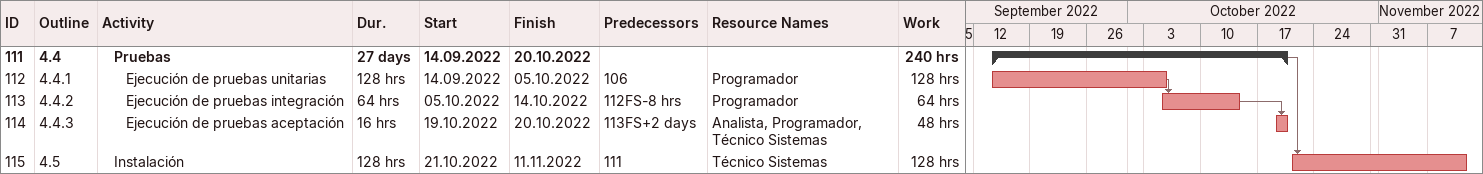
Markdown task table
| ID | WBS | Task | Duration | Start | Finish | Predecessors | Resources | Work (h) |
|---|---|---|---|---|---|---|---|---|
| 111 | 4.4 | **Pruebas** | 27d | 2022-09-14 | 2022-10-20 |  |  | 240 |
| 112 | 4.4.1 | Ejecución de pruebas unitarias | 128h | 2022-09-14 | 2022-10-05 | 106 | Programador | 128 |
| 113 | 4.4.2 | Ejecución de pruebas integración | 64h | 2022-10-05 | 2022-10-14 | 112FS-8h | Programador | 64 |
| 114 | 4.4.3 | Ejecución de pruebas aceptación | 16h | 2022-10-19 | 2022-10-20 | 113FS+2d | Analista, Programador, Técnico Sistemas | 48 |
| 115 | 4.5 | Instalación | 128h | 2022-10-21 | 2022-11-11 | 111 | Técnico Sistemas | 128 |
